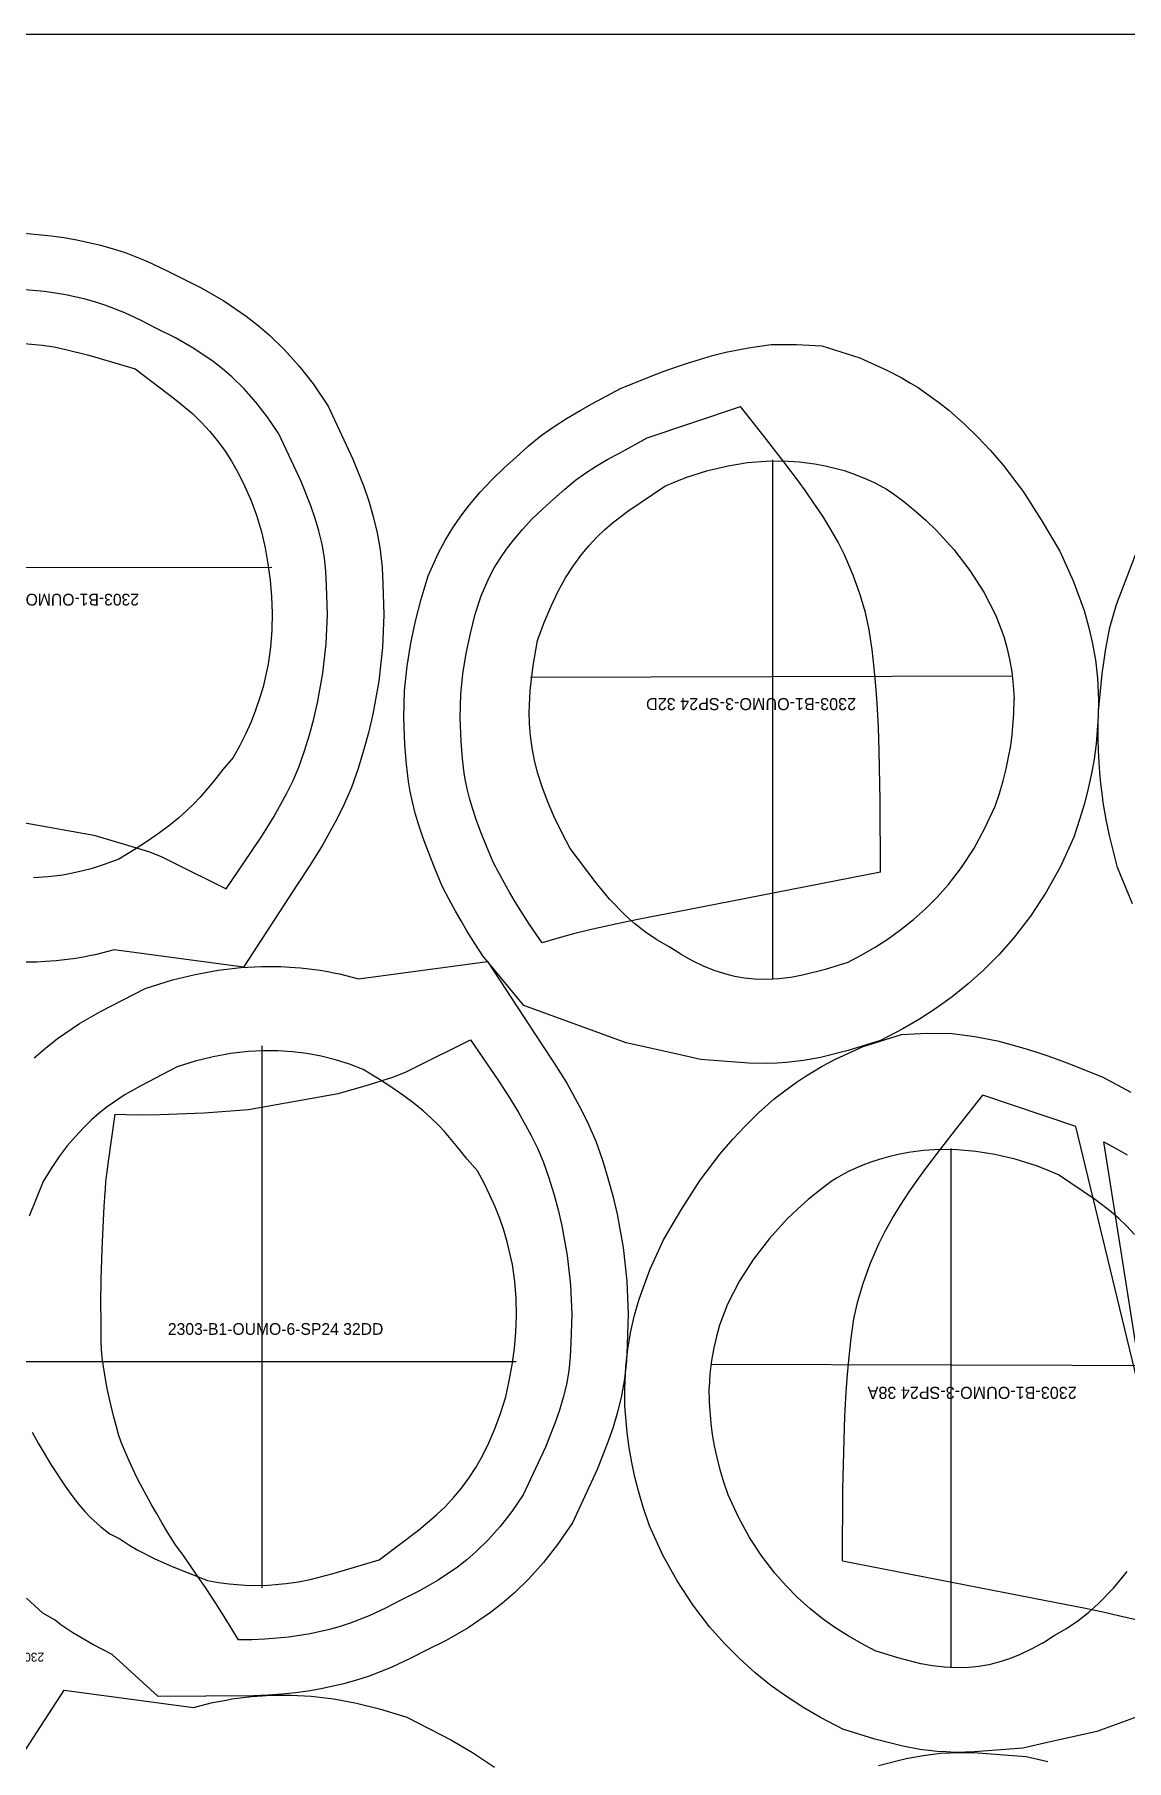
# Model space of a CAD drawing. Header units: centimetres. Extents: x 0 to 378, y 0 to 141.
# Drawn here: x 277.8 to 316.6, y 75.6 to 137 of the extents above; entities that cross this region are included whole.
import ezdxf
from ezdxf.enums import TextEntityAlignment as Align

# ---------------------------------------------------------------- set-up
doc = ezdxf.new("R2010")
doc.units = ezdxf.units.CM

msp = doc.modelspace()

# ---------------------------------------------------------------- linework, layer by layer
at = {"layer": 'T001L001'}
for points in [[(0, 0), (377.680214, 0), (377.680214, 136.999978), (0, 136.999978), (0, 0)], [(277.431496, 129.933698), (277.926796, 129.895598), (278.401776, 129.847338), (278.858976, 129.783838), (279.313636, 129.705098), (280.106116, 129.527298), (280.576016, 129.395218), (281.028136, 129.247898), (281.805376, 128.943098), (282.481016, 128.628138), (283.065216, 128.323338), (283.758636, 127.977898), (284.538416, 127.530858), (285.335976, 126.989838), (285.760156, 126.657098), (286.169096, 126.304038), (286.697416, 125.790958), (287.215576, 125.214378), (287.710876, 124.576838), (288.241736, 123.794518), (289.120576, 121.902218), (289.506656, 120.937018), (289.689536, 120.406158), (289.849556, 119.867678), (289.986716, 119.286018), (290.093396, 118.681498), (290.164516, 118.054118), (290.187376, 117.472458), (290.220396, 116.372638), (290.172136, 115.206778), (290.042596, 114.012978), (289.829236, 112.834418), (289.676836, 112.181638), (289.504116, 111.546638), (289.308536, 110.911638), (289.072316, 110.230918), (288.815776, 109.644178), (288.556696, 109.110778), (288.041076, 108.178598), (287.596576, 107.459778), (287.159696, 106.801918), (285.231836, 103.850438), (280.644596, 104.457498), (279.966416, 104.287318), (279.758136, 104.246678), (279.608276, 104.218738), (279.415236, 104.183178), (279.280616, 104.157778), (278.584656, 104.068878), (278.203656, 104.043478), (277.886156, 104.023158), (277.180036, 104.020618)], [(282.143196, 126.550418), (281.597096, 126.834898), (281.020516, 127.101598), (280.349956, 127.363218), (279.991816, 127.480058), (279.613356, 127.589278), (278.925016, 127.744218), (278.551636, 127.807718), (278.160476, 127.861058), (277.748996, 127.904238), (277.314656, 127.937258), (276.857456, 127.955038), (276.374856, 127.962658)], [(284.624776, 106.634278), (285.498536, 107.916978), (285.912556, 108.539278), (286.316416, 109.189518), (286.781236, 110.032798), (286.999676, 110.484918), (287.207956, 110.959898), (287.406076, 111.531398), (287.581336, 112.102898), (287.736276, 112.671858), (287.868356, 113.240818), (288.061396, 114.299998), (288.178236, 115.356638), (288.218876, 116.382798), (288.188396, 117.403878), (288.168076, 117.906798), (288.114736, 118.397018), (288.028376, 118.879618), (287.914076, 119.352058), (287.781996, 119.799098), (287.632136, 120.241058), (287.284156, 121.107198), (286.496756, 122.806458), (286.092896, 123.398278), (285.678876, 123.929138), (285.254696, 124.404118), (284.817816, 124.828298), (284.490156, 125.112778), (284.157416, 125.371858), (283.476696, 125.834138), (282.816296, 126.215138), (282.143196, 126.550418)], [(277.439116, 126.017018), (278.079196, 125.958598), (278.510996, 125.892558), (278.930096, 125.808738), (279.742896, 125.602998), (281.383736, 125.115318), (282.778196, 124.066298), (283.420816, 123.522738), (283.733236, 123.220478), (284.035496, 122.892818), (284.304736, 122.570238), (284.563816, 122.219718), (284.812736, 121.836178), (285.051496, 121.417078), (285.277556, 120.959878), (285.493456, 120.459498), (285.694116, 119.915938), (285.879536, 119.319038), (286.001456, 118.750078), (286.103056, 118.178578), (286.181796, 117.601998), (286.235136, 117.020338), (286.257996, 116.428518), (286.247836, 115.831618), (286.199576, 115.227098), (286.110676, 114.614958), (285.930336, 113.807238), (285.810956, 113.398298), (285.668716, 112.986818), (285.503616, 112.570258), (285.315656, 112.148618), (285.104836, 111.724438), (284.868616, 111.295178), (284.507936, 110.870998), (284.170116, 110.451898), (283.695136, 109.893098), (283.474156, 109.656878), (283.222696, 109.413038), (282.940756, 109.159038), (282.618176, 108.894878), (282.252416, 108.618018), (281.830776, 108.325918), (281.353256, 108.016038), (280.809696, 107.690918), (280.319476, 107.502958), (279.824176, 107.345478), (279.321256, 107.218478), (278.813256, 107.121958), (278.300176, 107.055918), (277.779476, 107.022898)], [(315.612775, 113.355118), (315.607695, 112.740438), (315.534035, 111.785398), (315.457835, 111.244378), (315.366395, 110.726218), (315.252095, 110.200438), (315.114935, 109.669578), (314.957455, 109.131098), (314.739015, 108.468158), (314.258955, 107.426758), (313.753495, 106.509818), (313.197235, 105.658918), (312.600335, 104.881678), (312.079635, 104.289858), (311.541155, 103.748838), (310.982355, 103.248458), (310.410855, 102.788718), (309.836815, 102.377238), (309.252615, 102.001318), (308.663335, 101.658418), (307.870855, 101.239318), (306.725315, 100.886258), (305.737255, 100.637338), (305.132735, 100.525578), (304.518055, 100.451918), (304.192935, 100.434138), (303.862735, 100.418898), (303.189635, 100.436678), (301.475135, 100.568758), (300.700435, 100.744018), (298.838616, 101.160578), (295.198796, 102.486458), (293.740836, 104.251758), (293.461436, 104.683558), (293.176956, 105.140758), (292.971216, 105.493818), (292.760396, 105.862118), (292.547036, 106.255818), (292.300656, 106.730798), (292.021256, 107.386118), (291.805356, 107.932218), (291.619936, 108.435138), (291.464996, 108.897418), (291.337996, 109.324138), (291.236396, 109.722918), (291.157656, 110.091218), (291.096696, 110.451898), (291.025576, 111.066578), (290.972236, 111.752378), (290.929056, 112.709958), (290.962076, 113.680238), (291.050976, 114.541298), (291.183056, 115.366798), (291.348156, 116.151658), (291.546276, 116.933978), (291.802816, 117.756938), (292.166036, 118.577358), (292.414956, 119.037098), (292.676576, 119.463818), (292.961056, 119.877838), (293.270936, 120.284238), (293.649396, 120.731278), (294.060876, 121.170698), (294.495216, 121.592338), (294.916856, 121.968258), (295.348656, 122.361958), (295.818556, 122.740418), (296.273216, 123.070618), (296.712636, 123.355098), (297.200316, 123.639578), (297.642276, 123.880878), (298.627796, 124.416818), (299.717455, 124.856238), (300.151795, 125.018798), (300.616615, 125.186438), (301.015395, 125.318518), (301.442115, 125.450598), (301.896775, 125.585218), (302.371755, 125.712218), (303.174395, 125.862078), (303.979575, 125.976378), (304.883815, 125.978918), (305.790595, 125.938278), (307.139335, 125.506478), (308.122315, 125.061978), (308.599835, 124.810518), (308.932575, 124.604778), (309.204355, 124.447298), (309.519315, 124.226318), (309.933335, 123.936758), (310.301635, 123.647198), (310.857895, 123.149358), (311.330335, 122.687078), (311.779915, 122.212098), (312.224415, 121.693938), (312.940695, 120.754138), (313.583315, 119.743218), (314.238635, 118.638318), (314.718695, 117.574058), (315.102235, 116.530118), (315.264795, 115.958618), (315.394335, 115.394738), (315.503555, 114.767358), (315.577215, 114.117118), (315.612775, 113.355118)], [(299.582836, 122.661678), (302.892455, 123.781818)], [(307.873395, 107.221018), (307.863235, 109.768638), (307.822595, 111.531398), (307.794655, 112.369598), (307.748935, 113.235738), (307.705755, 113.845338), (307.647335, 114.480338), (307.568595, 115.140738), (307.472075, 115.834158), (307.332375, 116.456458), (307.149495, 117.083838), (306.898035, 117.784878), (306.588155, 118.498618), (306.359555, 118.950738), (306.105555, 119.407938), (305.821075, 119.872758), (305.506115, 120.342658), (305.226715, 120.743978), (304.954935, 121.122438), (304.434235, 121.815858), (303.730655, 122.715018), (302.892455, 123.781818)], [(295.849036, 104.716578), (295.401996, 105.364278), (295.150536, 105.752898), (294.888916, 106.174538), (294.703496, 106.494578), (294.510456, 106.832398), (294.312336, 107.195618), (294.109136, 107.584238), (293.872916, 108.145578), (293.672256, 108.648498), (293.507156, 109.095538), (293.372536, 109.496858), (293.265856, 109.857538), (293.184576, 110.180118), (293.121076, 110.472218), (293.075356, 110.738918), (293.016936, 111.257078), (292.968676, 111.874298), (292.930576, 112.722658), (292.958516, 113.545618), (293.034716, 114.279678), (293.151556, 115.001038), (293.298876, 115.702078), (293.471596, 116.390418), (293.679876, 117.050818), (293.961816, 117.695978), (294.147236, 118.036338), (294.352976, 118.371618), (294.581576, 118.704358), (294.830496, 119.029478), (295.145456, 119.402858), (295.485816, 119.768618), (295.856656, 120.126758), (296.255436, 120.479818), (296.651676, 120.843038), (297.035216, 121.152918), (297.403516, 121.419618), (297.764196, 121.653298), (298.183296, 121.899678), (298.597316, 122.123198), (299.582836, 122.661678)], [(300.202595, 120.947178), (300.598835, 121.114818), (300.987455, 121.262138), (301.739295, 121.500898), (302.460655, 121.673618), (303.148995, 121.782838), (303.801775, 121.838718), (304.416455, 121.846338), (304.995575, 121.810778), (305.536595, 121.739658), (305.904895, 121.671078), (306.247795, 121.589798), (306.572915, 121.498358), (306.872635, 121.396758), (307.152035, 121.292618), (307.408575, 121.183398), (307.639715, 121.074178), (307.847995, 120.967498), (308.086755, 120.832878), (308.282335, 120.710958), (308.698895, 120.395998), (309.100215, 120.070878), (309.481215, 119.730518), (309.841895, 119.379998), (310.474355, 118.689118), (311.038235, 117.952518), (311.538615, 117.175278), (311.970415, 116.352318), (312.247275, 115.597938), (312.359035, 115.204238), (312.453015, 114.800378), (312.534295, 114.343178), (312.587635, 113.868198), (312.613035, 113.377978)], [(304.027835, 121.881898), (304.027835, 103.423718)], [(300.771555, 104.305098), (300.360075, 104.569258), (299.920655, 104.820718), (299.516796, 105.095038), (299.140876, 105.387138), (298.795436, 105.697018), (298.254416, 106.255818), (297.761656, 106.845098), (296.844716, 108.066838), (296.529756, 108.656118), (296.263056, 109.212378), (296.034456, 109.743238), (295.846496, 110.251238), (295.694096, 110.733838), (295.574716, 111.198658), (295.488356, 111.645698), (295.429936, 112.074958), (295.394376, 112.491518), (295.384216, 112.897918), (295.419776, 113.685318), (295.528996, 114.566698), (295.683936, 115.453158), (295.920156, 116.100858), (296.166536, 116.685058), (296.420536, 117.210838), (296.682156, 117.680738), (296.951396, 118.104918), (297.225716, 118.485918), (297.505116, 118.826278), (297.792136, 119.133618), (298.061376, 119.392698), (298.335696, 119.631458), (298.894496, 120.060718), (300.202595, 120.947178)], [(316.824355, 106.100878), (316.290955, 107.388658), (316.006475, 108.531658), (315.887095, 109.090458), (315.780415, 109.702598), (315.752475, 109.928658), (315.696595, 110.370618), (315.661035, 110.749078), (315.635635, 111.132618), (315.615315, 111.539018), (315.605155, 111.963198), (315.605155, 112.412778), (315.612775, 112.958878), (315.762635, 114.366038), (315.780415, 114.510818), (315.813435, 114.757198), (315.859155, 115.107718), (316.014095, 115.915438), (316.257935, 116.733318), (317.218055, 119.245378)], [(268.023336, 118.059198), (286.247836, 118.066818)], [(295.435016, 114.155218), (312.559695, 114.208558)], [(300.771555, 104.305098), (301.175415, 104.081578), (301.566575, 103.893618), (301.947575, 103.741218), (302.320955, 103.621838), (302.684175, 103.530398), (303.039775, 103.469438), (303.387755, 103.433878), (303.829715, 103.421178), (304.261515, 103.441498), (304.683155, 103.494838), (305.099715, 103.568498), (305.915055, 103.776778), (306.720235, 104.023158), (307.207915, 104.282238), (307.682895, 104.559098), (308.147715, 104.858818), (308.597295, 105.181398), (309.044335, 105.536998), (309.473595, 105.923078), (309.887615, 106.339638), (310.281315, 106.786678), (310.746135, 107.393738), (311.180475, 108.056678), (311.579255, 108.783118), (311.942475, 109.570518), (312.092335, 110.025178), (312.221875, 110.464598), (312.331095, 110.893858), (312.422535, 111.310418), (312.496195, 111.714278), (312.549535, 112.110518), (312.610495, 112.867438), (312.613035, 113.377978)], [(271.998436, 109.275878), (272.793456, 109.293658), (273.585936, 109.288578), (275.163276, 109.227618), (276.740616, 109.105698), (279.920696, 108.539278), (280.878276, 108.259878), (281.861256, 107.957618), (282.308296, 107.779818), (282.735016, 107.566458), (284.624776, 106.634278)], [(307.873395, 107.221018), (302.054255, 106.090718), (300.657255, 105.818938), (299.308516, 105.552238), (298.676056, 105.420158), (298.074076, 105.288078), (297.500036, 105.158538), (296.966636, 105.028998), (296.372276, 104.871518), (295.849036, 104.716578)], [(277.799796, 100.624638), (278.198576, 100.972618), (278.627836, 101.310438), (279.405076, 101.838758), (280.156916, 102.268018), (281.739336, 103.085898), (282.714696, 103.390698), (283.524956, 103.591358), (284.337756, 103.741218), (285.142936, 103.835198), (285.859216, 103.875838), (286.565336, 103.870758), (286.882836, 103.850438), (287.263836, 103.825038), (287.959796, 103.738678), (288.094416, 103.713278), (288.287456, 103.675178), (288.437316, 103.647238), (288.645596, 103.609138), (289.323776, 103.436418), (293.911016, 104.043478), (295.838876, 101.094538), (296.275756, 100.436678), (296.720256, 99.717859), (297.235876, 98.783139), (297.494956, 98.249739), (297.751496, 97.662999), (297.987716, 96.984819), (298.183296, 96.349819), (298.356016, 95.712279), (298.508416, 95.062039), (298.721776, 93.883479), (298.851316, 92.689679), (298.899576, 91.523819), (298.866556, 90.421459), (298.843696, 89.839799), (298.772576, 89.212419), (298.665896, 88.607899), (298.528736, 88.028779), (298.368716, 87.490299), (298.185836, 86.959439), (297.799756, 85.991699), (296.920916, 84.099399), (296.390056, 83.319619), (295.894756, 82.682079), (295.376596, 82.105499), (294.848276, 81.592419), (294.439336, 81.239359), (294.015156, 80.906619), (293.217596, 80.363059), (292.437816, 79.916019), (291.744396, 79.570579), (291.160196, 79.265779), (290.484556, 78.953359), (289.707316, 78.648559), (289.255196, 78.501239), (288.785296, 78.366619), (287.992816, 78.188819), (287.538156, 78.110079), (287.080956, 78.046579), (286.605976, 77.998319), (286.110676, 77.962759), (285.592516, 77.939899), (282.204156, 77.924659), (280.570936, 79.415639)], [(280.677616, 98.620579), (281.472636, 98.602799), (282.265116, 98.605339), (283.842456, 98.668839), (285.419796, 98.790759), (288.599876, 99.354639), (289.557456, 99.634039), (290.540436, 99.936298), (290.987476, 100.114098), (291.414196, 100.329998), (293.303956, 101.262178)], [(293.303956, 101.262178), (294.177716, 99.979478), (294.591736, 99.354639), (294.995596, 98.706939), (295.460416, 97.863659), (295.678856, 97.411539), (295.887136, 96.936559), (296.085256, 96.362519), (296.260516, 95.793559), (296.415456, 95.222059), (296.547536, 94.655639), (296.740576, 93.593919), (296.857416, 92.539819), (296.898056, 91.513659), (296.867576, 90.492579), (296.847256, 89.989659), (296.793916, 89.496899), (296.707556, 89.016839), (296.593256, 88.544399), (296.461176, 88.097359), (296.311316, 87.655399), (295.963336, 86.786719), (295.175936, 85.089999), (294.772076, 84.495639), (294.358056, 83.964779), (293.933876, 83.489799), (293.496996, 83.068159), (293.169336, 82.783679), (292.836596, 82.522059), (292.155876, 82.059779), (291.495476, 81.681319), (290.822376, 81.346039)], [(298.785276, 88.872059), (298.820836, 89.634059), (298.894496, 90.284299), (299.003716, 90.911679), (299.133256, 91.475559), (299.298356, 92.047059), (299.679355, 93.090999), (300.159415, 94.155259), (300.814735, 95.260159), (301.457355, 96.271079), (302.173635, 97.210879), (302.620675, 97.729039), (303.067715, 98.204019), (303.540155, 98.666299), (304.096415, 99.164139), (304.464715, 99.453699), (304.878735, 99.743259), (305.193695, 99.964238), (305.465475, 100.121718), (305.800755, 100.327458), (306.275735, 100.578918), (307.258715, 101.023418), (308.609995, 101.455218), (309.514235, 101.495858), (310.418475, 101.493318), (311.226195, 101.379018), (312.028835, 101.229158), (312.501275, 101.102158), (312.958475, 100.967538), (313.382655, 100.835458), (313.781435, 100.703378), (314.246255, 100.535738), (314.683135, 100.373178), (315.770255, 99.933758), (316.758315, 99.397819)], [(283.956756, 82.047079), (284.347916, 81.975959), (284.723836, 81.922619), (285.442656, 81.869279), (286.118296, 81.876899), (286.758376, 81.935319), (287.190176, 82.001359), (287.609276, 82.085179), (288.422076, 82.290919), (290.062916, 82.778599), (291.457376, 83.827619), (292.099996, 84.373719), (292.412416, 84.675979), (292.714676, 85.001099), (292.983916, 85.323679), (293.242996, 85.676739), (293.491916, 86.057739), (293.730676, 86.476839), (293.956736, 86.934039), (294.172636, 87.434419), (294.373296, 87.980519), (294.558716, 88.574879), (294.680636, 89.143839), (294.782236, 89.715339), (294.860976, 90.291919), (294.914316, 90.873579), (294.937176, 91.465399), (294.927016, 92.064839), (294.878756, 92.669359), (294.789856, 93.281499), (294.609516, 94.086679), (294.490136, 94.495619), (294.347896, 94.909639), (294.182796, 95.326199), (293.994836, 95.745299), (293.784016, 96.172019), (293.547796, 96.601279), (293.187116, 97.025459), (292.849296, 97.442019), (292.374316, 98.003359), (292.153336, 98.239579), (291.901876, 98.480879), (291.619936, 98.734879), (291.297356, 98.999039), (290.931596, 99.275899), (290.509956, 99.570539), (290.032436, 99.877878), (289.488876, 100.205538), (288.998656, 100.393498), (288.503356, 100.550978), (288.000436, 100.677978), (287.492436, 100.774498), (286.979356, 100.837998), (286.458656, 100.871018), (285.932876, 100.873558), (285.402016, 100.845618), (284.784796, 100.774498), (284.159956, 100.657658), (283.524956, 100.500178), (282.882336, 100.299518), (281.592016, 99.634039), (280.995116, 99.291139), (280.398216, 98.887279), (280.116276, 98.663759), (279.831796, 98.414839), (279.547316, 98.140519), (279.262836, 97.833179), (278.975816, 97.490279), (278.691336, 97.111819), (278.406856, 96.692719), (278.119836, 96.230439), (277.621996, 95.001079)], [(285.899856, 81.785459), (285.899856, 101.051358)], [(306.524655, 82.737959), (306.534815, 85.285579), (306.575455, 87.048339), (306.603395, 87.886539), (306.649115, 88.752679), (306.692295, 89.362279), (306.753255, 89.997279), (306.829455, 90.657679), (306.925975, 91.351099), (307.068215, 91.973399), (307.248555, 92.600779), (307.500015, 93.301819), (307.812435, 94.015559), (308.038495, 94.467679), (308.292495, 94.924879), (308.576975, 95.389699), (308.891935, 95.859599), (309.171335, 96.260919), (309.443115, 96.639379), (309.963815, 97.332799), (310.667395, 98.231959), (311.505595, 99.298759)], [(314.815215, 98.178619), (311.505595, 99.298759)], [(285.054036, 79.933799), (284.548576, 80.764379), (284.243776, 81.246979), (283.913576, 81.754979), (283.667196, 82.120739), (283.405576, 82.499199), (283.123636, 82.895439), (282.821376, 83.309459), (282.572456, 83.708239), (282.346396, 84.084159), (282.140656, 84.432139), (281.955236, 84.759799), (281.785056, 85.064599), (281.632656, 85.349079), (281.495496, 85.615779), (281.371036, 85.864699), (281.170376, 86.293959), (281.007816, 86.677499), (280.893516, 86.964519), (280.794456, 87.236299), (280.708096, 87.553799), (280.631896, 87.850979), (280.499816, 88.389459), (280.395676, 88.864439), (280.316936, 89.278459), (280.261056, 89.646759), (280.220416, 89.971879), (280.195016, 90.266519), (280.182316, 90.535759), (280.177236, 90.909139), (280.177236, 91.338399), (280.169616, 91.803219), (280.167076, 91.879419), (280.167076, 91.993719), (280.169616, 92.199459), (280.174696, 92.453459), (280.184856, 92.753179), (280.195016, 93.088459), (280.220416, 93.825059), (280.253436, 94.597219), (280.288996, 95.333819), (280.309316, 95.666559), (280.329636, 95.966279), (280.349956, 96.220279), (280.370276, 96.420939), (280.390596, 96.563179), (280.426156, 96.855279), (280.677616, 98.620579)], [(318.996055, 80.881219), (314.815215, 98.178619)], [(318.549015, 80.233519), (315.800735, 97.640139), (316.214755, 97.416619), (316.636395, 97.170239)], [(314.195455, 96.464119), (313.799215, 96.631759), (313.410595, 96.779079), (312.658755, 97.017839), (311.937395, 97.190559), (311.251595, 97.299779), (310.598815, 97.355659), (309.981595, 97.363279), (309.402475, 97.327719), (308.861455, 97.256599), (308.495695, 97.188019), (308.150255, 97.106739), (307.825135, 97.015299), (307.525415, 96.913699), (307.246015, 96.809559), (306.992015, 96.700339), (306.758335, 96.591119), (306.552595, 96.484439), (306.311295, 96.349819), (306.115715, 96.227899), (305.699155, 95.912939), (305.300375, 95.587819), (304.919375, 95.247459), (304.556155, 94.896939), (303.926235, 94.206059), (303.359815, 93.469459), (302.861975, 92.692219), (302.427635, 91.869259), (302.150775, 91.114879), (302.039015, 90.721179), (301.945035, 90.317319), (301.866295, 89.860119), (301.810415, 89.385139), (301.785015, 88.894919)], [(310.372755, 97.398839), (310.372755, 78.940659)], [(316.892935, 94.343219), (316.605915, 94.650559), (316.336675, 94.909639), (316.062355, 95.148399), (315.503555, 95.577659), (314.195455, 96.464119)], [(276.702516, 89.834719), (294.927016, 89.827099)], [(318.963035, 89.672159), (301.838355, 89.725499)], [(319.199255, 78.003399), (315.559435, 76.677519), (313.697615, 76.260959), (312.922915, 76.085699), (311.208415, 75.953619), (310.535315, 75.935839), (310.205115, 75.951079), (309.882535, 75.968859), (309.265315, 76.042519), (308.660795, 76.154279), (307.672735, 76.403199), (306.527195, 76.756259), (305.734715, 77.175359), (305.145435, 77.518259), (304.563775, 77.894179), (303.987195, 78.305659), (303.415695, 78.765399), (302.856895, 79.265779), (302.320955, 79.806799), (301.797715, 80.398619), (301.203355, 81.175859), (300.647095, 82.026759), (300.139095, 82.943699), (299.659035, 83.985099), (299.440596, 84.648039), (299.283116, 85.186519), (299.145956, 85.717379), (299.031656, 86.243159), (298.940216, 86.761319), (298.864016, 87.302339), (298.790356, 88.257379), (298.785276, 88.872059)], [(313.626495, 79.822039), (313.225175, 79.598519), (312.831475, 79.410559), (312.450475, 79.258159), (312.079635, 79.138779), (311.713875, 79.047339), (311.358275, 78.986379), (311.010295, 78.950819), (310.568335, 78.938119), (310.139075, 78.958439), (309.714895, 79.011779), (309.300875, 79.085439), (308.482995, 79.293719), (307.677815, 79.540099), (307.192675, 79.799179), (306.715155, 80.076039), (306.250335, 80.375759), (305.800755, 80.698339), (305.353715, 81.053939), (304.924455, 81.440019), (304.512975, 81.856579), (304.116735, 82.303619), (303.651915, 82.910679), (303.217575, 83.573619), (302.818795, 84.300059), (302.455575, 85.087459), (302.305715, 85.542119), (302.176175, 85.981539), (302.066955, 86.410799), (301.975515, 86.827359), (301.904395, 87.231219), (301.848515, 87.627459), (301.790095, 88.384379), (301.785015, 88.894919)], [(277.731216, 87.315039), (277.947116, 86.923879), (278.411936, 86.136479), (278.897076, 85.397339), (279.138376, 85.062059), (279.374596, 84.759799), (279.595576, 84.498179), (279.806396, 84.284819), (280.167076, 83.954619), (280.484576, 83.703159), (280.847796, 83.520279), (281.160216, 83.311999), (281.482796, 83.124039), (282.087316, 82.814159), (282.704536, 82.542379), (283.956756, 82.047079)], [(306.524655, 82.737959), (312.343795, 81.607659), (313.743335, 81.335879), (315.089535, 81.069179), (315.721995, 80.937099), (316.326515, 80.805019), (316.898015, 80.675479), (317.431415, 80.545939), (318.025775, 80.388459), (318.549015, 80.233519)], [(313.626495, 79.822039), (314.037975, 80.086199), (314.477395, 80.337659), (314.883795, 80.611979), (315.257175, 80.904079), (315.602615, 81.213959), (316.143635, 81.772759), (316.636395, 82.362039)], [(280.570936, 79.415639), (279.880056, 79.766159), (279.179016, 80.182719), (278.752296, 80.472279), (278.541476, 80.632299), (278.107136, 80.886299), (277.528016, 81.414619)], [(290.822376, 81.346039), (290.276276, 81.061559), (289.699696, 80.792319), (289.029136, 80.530699), (288.670996, 80.413859), (288.292536, 80.307179), (287.604196, 80.152239), (287.230816, 80.086199), (286.839656, 80.032859), (286.428176, 79.989679), (285.993836, 79.959199), (285.536636, 79.938879), (285.054036, 79.933799)], [(276.943816, 75.189079), (278.869136, 78.140559), (283.456376, 77.533499), (284.134556, 77.703679), (284.342836, 77.741779), (284.495236, 77.772259), (284.685736, 77.807819), (284.822896, 77.833219), (285.516316, 77.922119), (285.897316, 77.947519), (286.217356, 77.967839), (286.923476, 77.970379), (287.637216, 77.932279), (288.442396, 77.835759), (289.255196, 77.688439), (290.065456, 77.487779), (291.043356, 77.180439), (292.623236, 76.365099), (293.375076, 75.933299), (294.154856, 75.404979)], [(307.797195, 75.468479), (308.785255, 75.717399), (309.387235, 75.829159), (310.004455, 75.902819), (310.329575, 75.918059), (310.659775, 75.935839), (311.330335, 75.915519), (313.044835, 75.785979), (313.819535, 75.610719)]]:
    msp.add_lwpolyline(points, dxfattribs=at)

# ---------------------------------------------------------------- texts
at = {"layer": 'ABC'}
for s, height, p in [('2303-B1-OUMO-6-SP24 32DD', 0.417, (277.698196, 116.911118)), ('2303-B1-OUMO-3-SP24 32D', 0.429, (303.270915, 113.197638)), ('2303-B1-OUMO-3-SP24 38A', 0.429, (311.127135, 88.714579)), ('2303-B1-A2- OUCF-SP24 42A', 0.318, (275.257256, 79.319119))]:
    msp.add_text(s, height=height, rotation=180, dxfattribs=at).set_placement(p, align=Align.MIDDLE_CENTER)
msp.add_text('2303-B1-OUMO-6-SP24 32DD', height=0.417, dxfattribs=at).set_placement((286.377376, 90.985339), align=Align.MIDDLE_CENTER)

doc.saveas('drawing.dxf')
